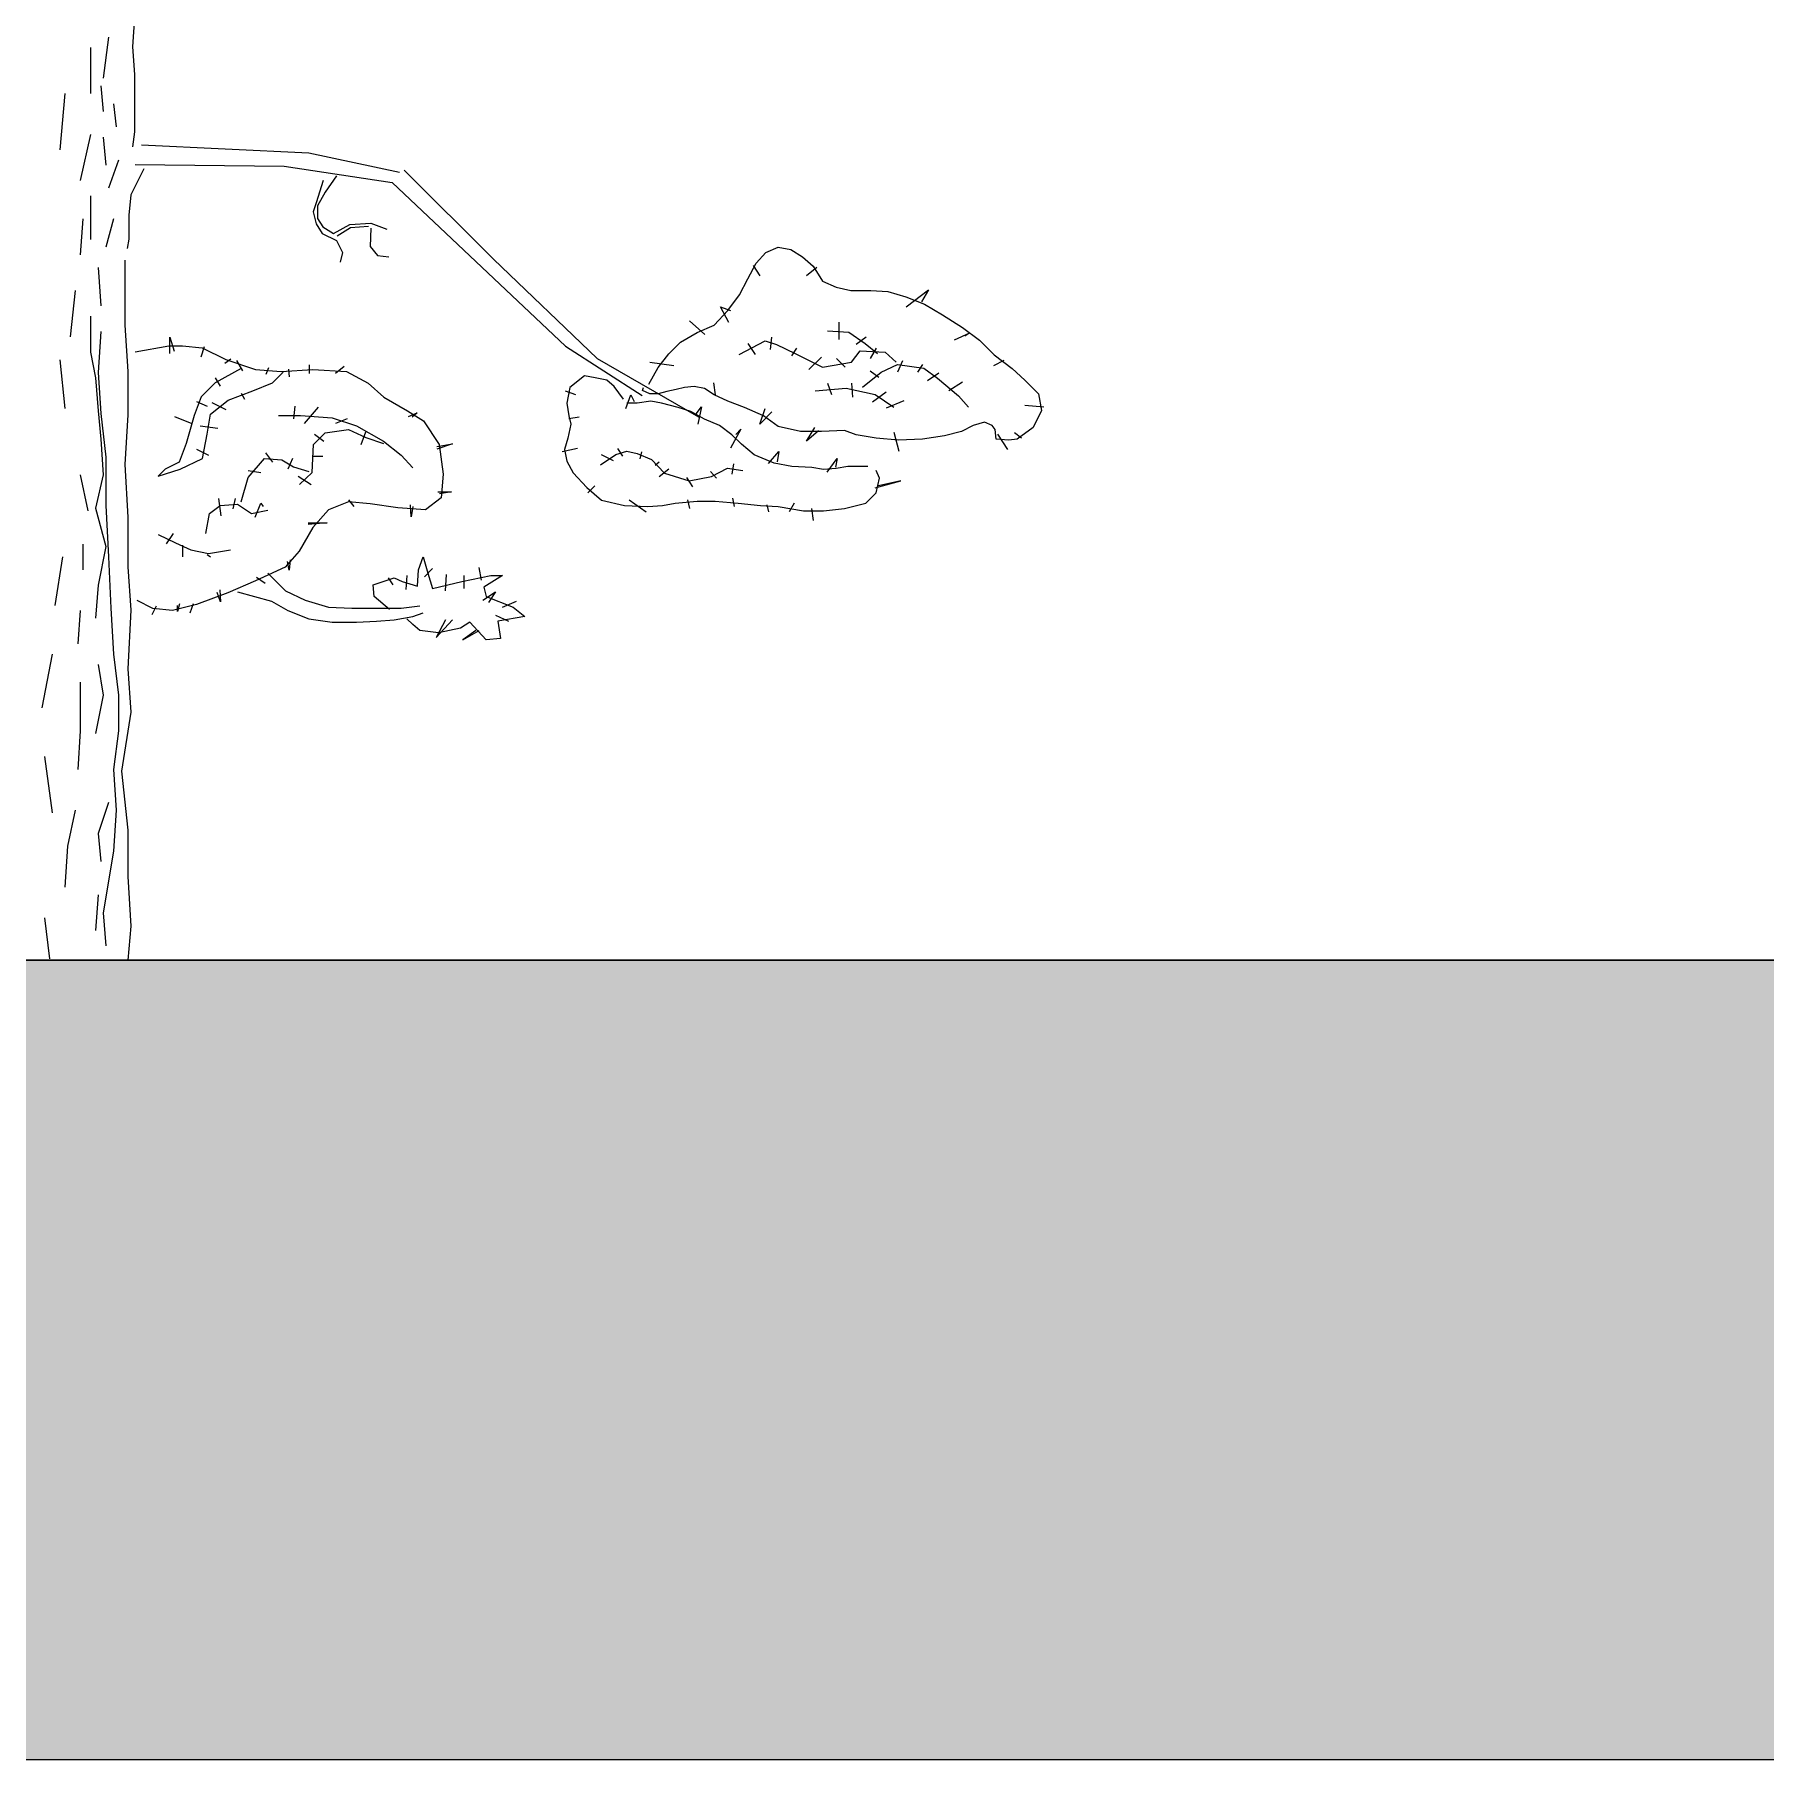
# Model space of a CAD drawing. Header units: millimetres. Extents: x 87938 to 265635, y 330093 to 434310.
# Drawn here: x 135577 to 141173, y 330093 to 335670 of the extents above; entities that cross this region are included whole.
import ezdxf

# ---------------------------------------------------------------- set-up
doc = ezdxf.new("R2010")
doc.units = ezdxf.units.MM
doc.layers.add('www.cad-blocks.net', color=7, linetype='Continuous')

# ---------------------------------------------------------------- blocks, each defined once
blk = doc.blocks.new('A$C01AD6DCF')
for p, q in [((4035.3, 3049.1), (4029.3, 2953.4)), ((3950.9, 2984.8), (3934.4, 2852.3)), ((3893, 2951.7), (3893, 2802.6)), ((4029.3, 2953.4), (4035.3, 2863.8)), ((4035.3, 2863.8), (4035.3, 2738.2)), ((3810.3, 2802.6), (3793.7, 2620.5)), ((3926.1, 2827.5), (3934.4, 2744.7)), ((3967.5, 2769.5), (3975.7, 2695)), ((4035.3, 2738.2), (4035.3, 2678.4)), ((3893, 2670.2), (3859.9, 2521.2)), ((3934.4, 2661.9), (3942.7, 2570.8)), ((4035.3, 2678.4), (4029.3, 2630.6)), ((4598.9, 2610.1), (4057.6, 2635.3)), ((3984, 2587.4), (3950.9, 2496.3)), ((4892.6, 2547.2), (4598.9, 2610.1)), ((4065.1, 2558.8), (4023.3, 2475.1)), ((4037.4, 2572.9), (4518.8, 2567.6)), ((4518.8, 2567.6), (4868, 2514.7)), ((4645.8, 2521.2), (4622.4, 2449.2)), ((4688, 2536.7), (4651.5, 2483.3)), ((4907.7, 2554.5), (5196.4, 2266.7)), ((3893, 2471.5), (3893, 2330.7)), ((4023.3, 2475.1), (4017.4, 2409.4)), ((4651.5, 2483.3), (4627.2, 2439.5)), ((4868, 2514.7), (5428.7, 1985.3)), ((4017.4, 2409.4), (4017.4, 2331.6)), ((4622.4, 2449.2), (4612.6, 2420.1)), ((4612.6, 2420.1), (4622.4, 2381.2)), ((4627.2, 2439.5), (4627.2, 2398.2)), ((3868.2, 2397), (3859.9, 2281.1)), ((3967.5, 2397), (3942.7, 2305.9)), ((4622.4, 2381.2), (4641.8, 2349.6)), ((4627.2, 2398.2), (4644.2, 2371.5)), ((4644.2, 2371.5), (4678.3, 2349.6)), ((4678.3, 2349.6), (4731.7, 2378.7)), ((4690.4, 2342.3), (4734.2, 2369)), ((4731.7, 2378.7), (4799.8, 2383.6)), ((4734.2, 2369), (4792.5, 2373.9)), ((4799.8, 2366.6), (4797.3, 2308.3)), ((4799.8, 2383.6), (4850.8, 2364.2)), ((4017.4, 2331.6), (4011.4, 2301.7)), ((4641.8, 2349.6), (4688, 2327.7)), ((4688, 2327.7), (4707.4, 2288.8)), ((4797.3, 2308.3), (4821.6, 2279.1)), ((6076.3, 2288.2), (6117.1, 2305.2)), ((6117.1, 2305.2), (6158, 2298.4)), ((6158, 2298.4), (6195.4, 2274.6)), ((3917.8, 2239.7), (3926.1, 2115.5)), ((4003.6, 2264.1), (4003.6, 2053.8)), ((4707.4, 2288.8), (4700.1, 2257.2)), ((4821.6, 2279.1), (4858.1, 2274.2)), ((5196.4, 2266.7), (5531.2, 1945.3)), ((6018.4, 2203), (6045.6, 2254.1)), ((6035.4, 2246), (6057.7, 2212.5)), ((6045.6, 2254.1), (6076.3, 2288.2)), ((6195.4, 2274.6), (6229.5, 2243.9)), ((6241.3, 2240.4), (6207.9, 2212.5)), ((6229.5, 2243.9), (6260.1, 2196.2)), ((5991.2, 2151.9), (6018.4, 2203)), ((6260.1, 2196.2), (6304.4, 2175.8)), ((3843.4, 2165.1), (3826.8, 2016.1)), ((5953.7, 2100.8), (5991.2, 2151.9)), ((6304.4, 2175.8), (6352.1, 2165.5)), ((6352.1, 2165.5), (6416.7, 2165.5)), ((6416.7, 2165.5), (6471.2, 2162.1)), ((6471.2, 2162.1), (6529.1, 2145.1)), ((6529.1, 2145.1), (6590.4, 2121.3)), ((6530.6, 2112.3), (6602.9, 2168)), ((6602.9, 2168), (6580.7, 2129)), ((3893, 2082.4), (3893, 1966.4)), ((5909.5, 2053.1), (5953.7, 2100.8)), ((5957.5, 2062.2), (5929.7, 2112.3)), ((5929.7, 2112.3), (5963.1, 2101.2)), ((6590.4, 2121.3), (6648.2, 2087.2)), ((6648.2, 2087.2), (6712.9, 2046.3)), ((3926.1, 2032.7), (3917.8, 1900.2)), ((4003.6, 2053.8), (4013.6, 1903.5)), ((5800.5, 1998.6), (5855, 2029.3)), ((5829.5, 2067.8), (5879.6, 2023.3)), ((5855, 2029.3), (5909.5, 2053.1)), ((6095, 2014.8), (6091, 1974.4)), ((6276.6, 2035), (6345.2, 2031)), ((6312.9, 2063.3), (6312.9, 2006.7)), ((6345.2, 2031), (6397.7, 1994.6)), ((6401.7, 2014.8), (6369.4, 1990.6)), ((6686.4, 2006.5), (6736.5, 2028.8)), ((6712.9, 2046.3), (6767.4, 2005.4)), ((6736.5, 2028.8), (6719.8, 2017.7)), ((3893, 1966.4), (3909.6, 1883.6)), ((4037.4, 1967.6), (4145.9, 1986.7)), ((4145.9, 1986.7), (4190.6, 1986.7)), ((4149.9, 1961.4), (4149.9, 2014.2)), ((4149.9, 2014.2), (4163.8, 1969.7)), ((4190.6, 1986.7), (4254.5, 1980.4)), ((4261, 1983.6), (4249.9, 1950.3)), ((4254.5, 1980.4), (4331.1, 1942)), ((5428.7, 1985.3), (5677.4, 1826.4)), ((5729, 1916.8), (5763.1, 1961.1)), ((5763.1, 1961.1), (5800.5, 1998.6)), ((5990.1, 1958.3), (6074.8, 2002.7)), ((6018.3, 1994.6), (6042.6, 1958.3)), ((6074.8, 2002.7), (6111.2, 1990.6)), ((6111.2, 1990.6), (6171.7, 1962.3)), ((6175.7, 1978.5), (6159.6, 1954.2)), ((6171.7, 1962.3), (6260.5, 1917.9)), ((6353.3, 1934), (6381.5, 1970.4)), ((6381.5, 1970.4), (6462.3, 1966.3)), ((6397.7, 1994.6), (6438, 1962.3)), ((6434, 1978.5), (6413.8, 1946.1)), ((6462.3, 1966.3), (6498.6, 1934)), ((6767.4, 2005.4), (6815.1, 1957.7)), ((3793.7, 1941.6), (3810.3, 1784.3)), ((4013.6, 1903.5), (4013.6, 1763.2)), ((4379.8, 1912.8), (4296.7, 1867.4)), ((4327.6, 1930.8), (4347, 1944.7)), ((4331.1, 1942), (4426.9, 1910.1)), ((4385.9, 1905.8), (4366.5, 1939.1)), ((4426.9, 1910.1), (4509.9, 1903.7)), ((4460.9, 1894.7), (4469.2, 1916.9)), ((4509.9, 1903.7), (4612, 1910.1)), ((4533, 1911.4), (4535.8, 1886.4)), ((4599.7, 1925.3), (4599.7, 1897.5)), ((4612, 1910.1), (4720.6, 1903.7)), ((4713.5, 1919.7), (4685.7, 1897.5)), ((4720.6, 1903.7), (4790.8, 1865.3)), ((5531.2, 1945.3), (5859, 1757.2)), ((5698.4, 1862.3), (5729, 1916.8)), ((5701.6, 1934.2), (5779.5, 1923)), ((6256.4, 1950.2), (6216.1, 1909.8)), ((6260.5, 1917.9), (6353.3, 1934)), ((6304.9, 1946.1), (6333.1, 1917.9)), ((6413.8, 1905.8), (6442.1, 1885.6)), ((6450.1, 1901.7), (6502.6, 1926)), ((6518.7, 1938.1), (6502.6, 1901.7)), ((6502.6, 1926), (6587.4, 1913.8)), ((6583.3, 1926), (6567.2, 1901.7)), ((6587.4, 1913.8), (6631.7, 1881.5)), ((6814.4, 1923), (6847.8, 1939.7)), ((6815.1, 1957.7), (6872.9, 1913.4)), ((6872.9, 1913.4), (6913.8, 1875.9)), ((3909.6, 1883.6), (3917.8, 1776)), ((3917.8, 1900.2), (3926.1, 1767.7)), ((4296.7, 1867.4), (4251.4, 1822.1)), ((4296.7, 1882.6), (4311.9, 1856.1)), ((4417.6, 1841), (4481.8, 1867.4)), ((4481.8, 1867.4), (4515.8, 1901.5)), ((4790.8, 1865.3), (4841.9, 1820.6)), ((5443.1, 1852.1), (5432.8, 1801)), ((5490.7, 1889.6), (5443.1, 1852.1)), ((5524.8, 1882.8), (5490.7, 1889.6)), ((5562.2, 1875.9), (5524.8, 1882.8)), ((5586, 1855.5), (5562.2, 1875.9)), ((5616.7, 1814.6), (5586, 1855.5)), ((5678, 1841.9), (5681.4, 1852.1)), ((5814.1, 1852.1), (5786.9, 1845.3)), ((5844.8, 1855.5), (5814.1, 1852.1)), ((5878.8, 1848.7), (5844.8, 1855.5)), ((5909.5, 1828.2), (5878.8, 1848.7)), ((5907.4, 1867.4), (5913, 1828.4)), ((6236.3, 1841.1), (6337.1, 1849.2)), ((6276.6, 1865.4), (6288.7, 1829)), ((6337.1, 1849.2), (6430, 1829)), ((6353.3, 1865.4), (6357.3, 1821)), ((6389.6, 1853.3), (6450.1, 1901.7)), ((6635.8, 1897.7), (6599.5, 1873.5)), ((6631.7, 1881.5), (6700.3, 1825)), ((6712.5, 1869.4), (6668.1, 1841.1)), ((6913.8, 1875.9), (6958.1, 1831.6)), ((4251.4, 1822.1), (4228.8, 1761.6)), ((4236.3, 1806.9), (4270.3, 1791.8)), ((4281.6, 1765.4), (4338.3, 1810.7)), ((4285.4, 1803.2), (4330.7, 1780.5)), ((4338.3, 1810.7), (4417.6, 1841)), ((4379.8, 1833.4), (4391.2, 1814.5)), ((4553.6, 1791.8), (4549.8, 1750.2)), ((4841.9, 1820.6), (4918.5, 1775.9)), ((5462.3, 1828.4), (5428.9, 1839.5)), ((5432.8, 1801), (5439.6, 1760.1)), ((5623.7, 1783.8), (5640.4, 1828.4)), ((5660.9, 1801), (5626.9, 1801)), ((5640.4, 1828.4), (5651.5, 1806.1)), ((5705.2, 1807.8), (5660.9, 1801)), ((5701.8, 1831.6), (5678, 1841.9)), ((5729, 1831.6), (5701.8, 1831.6)), ((5739.2, 1801), (5705.2, 1807.8)), ((5756.3, 1838.5), (5729, 1831.6)), ((5793.7, 1787.4), (5739.2, 1801)), ((5786.9, 1845.3), (5756.3, 1838.5)), ((5953.7, 1807.8), (5909.5, 1828.2)), ((6008.2, 1787.4), (5953.7, 1807.8)), ((6466.3, 1837.1), (6421.9, 1804.8)), ((6430, 1829), (6490.5, 1788.6)), ((6522.8, 1808.8), (6466.3, 1784.6)), ((6700.3, 1825), (6732.6, 1788.6)), ((6914.5, 1795), (6975.7, 1789.4)), ((6958.1, 1831.6), (6968.3, 1777.1)), ((3917.8, 1776), (3926.1, 1684.9)), ((3926.1, 1767.7), (3942.7, 1627)), ((4013.6, 1763.2), (4003.6, 1602.9)), ((4164.6, 1757.8), (4221.2, 1735.1)), ((4228.8, 1761.6), (4202.3, 1670.9)), ((4270.3, 1701.1), (4281.6, 1765.4)), ((4500.7, 1761.6), (4572.4, 1761.6)), ((4572.4, 1761.6), (4674.4, 1754)), ((4629.1, 1788), (4583.8, 1735.1)), ((4674.4, 1754), (4753.7, 1727.6)), ((4723.5, 1750.2), (4685.7, 1735.1)), ((4918.5, 1775.9), (4969.6, 1743.9)), ((4921.7, 1758.5), (4949.5, 1769.6)), ((4949.5, 1769.6), (4932.8, 1755.7)), ((4969.6, 1743.9), (5020.7, 1667.3)), ((5439.6, 1760.1), (5446.5, 1732.8)), ((5473.4, 1756), (5440.1, 1750.4)), ((5834.6, 1773.7), (5793.7, 1787.4)), ((5878.8, 1749.9), (5834.6, 1773.7)), ((5851.8, 1767.1), (5868.5, 1789.4)), ((5868.5, 1789.4), (5857.4, 1733.7)), ((5926.5, 1729.4), (5878.8, 1749.9)), ((6069.5, 1760.1), (6008.2, 1787.4)), ((6057.7, 1733.7), (6074.4, 1783.8)), ((6096.6, 1772.7), (6057.7, 1733.7)), ((6117.1, 1726), (6069.5, 1760.1)), ((6784.4, 1739.7), (6747, 1729.4)), ((6808.3, 1729.4), (6784.4, 1739.7)), ((6968.3, 1777.1), (6941, 1722.6)), ((3926.1, 1684.9), (3934.4, 1569)), ((4247.7, 1727.6), (4304.3, 1720)), ((4255.2, 1621.7), (4270.3, 1701.1)), ((4614, 1667.1), (4651.8, 1704.9)), ((4617.8, 1701.1), (4648, 1678.4)), ((4651.8, 1704.9), (4727.3, 1716.2)), ((4727.3, 1716.2), (4783.9, 1689.8)), ((4753.7, 1727.6), (4840.6, 1678.4)), ((4768.8, 1667.1), (4783.9, 1708.7)), ((4783.9, 1689.8), (4840.6, 1670.9)), ((5436.2, 1688.5), (5426, 1651.1)), ((5446.5, 1732.8), (5436.2, 1688.5)), ((5967.3, 1698.8), (5926.5, 1729.4)), ((5996.5, 1717), (5963.1, 1655.8)), ((5998, 1668.1), (5967.3, 1698.8)), ((5979.8, 1700.3), (5996.5, 1717)), ((6188.6, 1709), (6117.1, 1726)), ((6256.7, 1709), (6188.6, 1709)), ((6207.9, 1678.1), (6235.7, 1722.6)), ((6246.8, 1711.5), (6207.9, 1678.1)), ((6331.6, 1712.4), (6256.7, 1709)), ((6369.1, 1698.8), (6331.6, 1712.4)), ((6433.8, 1688.5), (6369.1, 1698.8)), ((6505.3, 1681.7), (6433.8, 1688.5)), ((6508.3, 1644.7), (6491.7, 1705.9)), ((6583.6, 1685.1), (6505.3, 1681.7)), ((6655.1, 1695.4), (6583.6, 1685.1)), ((6709.5, 1709), (6655.1, 1695.4)), ((6747, 1729.4), (6709.5, 1709)), ((6818.5, 1715.8), (6808.3, 1729.4)), ((6821.9, 1685.1), (6818.5, 1715.8)), ((6862.7, 1681.7), (6821.9, 1685.1)), ((6825.9, 1700.5), (6858.7, 1651.6)), ((6890, 1685.1), (6862.7, 1681.7)), ((6881.1, 1705.9), (6903.4, 1689.2)), ((6941, 1722.6), (6890, 1685.1)), ((3942.7, 1627), (3942.7, 1469.7)), ((4202.3, 1670.9), (4179.7, 1610.4)), ((4236.3, 1652), (4274.1, 1633.1)), ((4459.1, 1640.6), (4481.8, 1610.4)), ((4610.2, 1576.4), (4614, 1667.1)), ((4610.2, 1629.3), (4644.2, 1629.3)), ((4840.6, 1678.4), (4897.2, 1633.1)), ((4897.2, 1633.1), (4935, 1591.5)), ((5013.4, 1661.3), (5063.3, 1669.6)), ((5063.3, 1669.6), (5013.4, 1652.9)), ((5020.7, 1667.3), (5033.4, 1571.4)), ((5417.8, 1644.7), (5467.9, 1655.8)), ((5426, 1651.1), (5432.8, 1613.6)), ((5542, 1602.2), (5591.7, 1635.3)), ((5544.8, 1635.3), (5583.4, 1616)), ((5591.7, 1635.3), (5627.5, 1646.4)), ((5597.2, 1654.6), (5613.8, 1629.8)), ((5627.5, 1646.4), (5660.6, 1638.1)), ((5660.6, 1638.1), (5707.5, 1618.8)), ((5674.4, 1643.6), (5668.9, 1621.5)), ((6038.8, 1634), (5998, 1668.1)), ((6103.5, 1606.8), (6038.8, 1634)), ((6085.5, 1605.7), (6118.9, 1644.7)), ((6118.9, 1644.7), (6113.3, 1611.3)), ((3859.9, 1569), (3884.7, 1453.1)), ((3934.4, 1569), (3909.6, 1461.4)), ((4003.6, 1602.9), (4013.6, 1432.6)), ((4134.4, 1587.7), (4111.7, 1565)), ((4111.7, 1565), (4183.4, 1587.7)), ((4179.7, 1610.4), (4134.4, 1587.7)), ((4183.4, 1587.7), (4255.2, 1621.7)), ((4402.5, 1561.2), (4455.4, 1621.7)), ((4402.5, 1583.9), (4444, 1576.4)), ((4455.4, 1621.7), (4512, 1617.9)), ((4512, 1617.9), (4549.8, 1595.3)), ((4546, 1621.7), (4530.9, 1587.7)), ((4549.8, 1595.3), (4598.9, 1580.1)), ((4568.7, 1538.6), (4610.2, 1576.4)), ((5033.4, 1571.4), (5027, 1494.8)), ((5432.8, 1613.6), (5453.3, 1576.1)), ((5453.3, 1576.1), (5497.5, 1528.4)), ((5707.5, 1618.8), (5748.9, 1574.6)), ((5732.3, 1610.5), (5718.6, 1599.5)), ((5732.3, 1563.6), (5762.7, 1588.4)), ((5748.9, 1574.6), (5828.9, 1549.8)), ((5897.8, 1580.1), (5917.1, 1558.1)), ((5900.6, 1563.6), (5953, 1591.2)), ((5953, 1591.2), (6002.6, 1582.9)), ((5972.3, 1605), (5966.8, 1571.9)), ((6161.4, 1596.6), (6103.5, 1606.8)), ((6226.1, 1593.1), (6161.4, 1596.6)), ((6263.5, 1586.3), (6226.1, 1593.1)), ((6304.4, 1589.7), (6263.5, 1586.3)), ((6274.7, 1577.8), (6308, 1622.4)), ((6308, 1622.4), (6302.5, 1594.5)), ((6341.8, 1596.6), (6304.4, 1589.7)), ((6389.5, 1596.6), (6341.8, 1596.6)), ((6406.5, 1596.6), (6389.5, 1596.6)), ((6444, 1559.1), (6433.8, 1582.9)), ((4379.8, 1481.9), (4402.5, 1561.2)), ((4564.9, 1565), (4606.4, 1538.6)), ((5016.1, 1514), (5060.6, 1514)), ((5060.6, 1514), (5021.7, 1508.4)), ((5497.5, 1528.4), (5545.2, 1487.5)), ((5523.5, 1533.3), (5501.3, 1511)), ((5820.6, 1560.8), (5839.9, 1530.5)), ((5828.9, 1549.8), (5900.6, 1563.6)), ((6399.7, 1477.3), (6433.8, 1511.4)), ((6430.5, 1527.7), (6513.9, 1550)), ((6433.8, 1511.4), (6444, 1559.1)), ((6513.9, 1550), (6441.6, 1533.3)), ((3909.6, 1461.4), (3942.7, 1337.2)), ((3942.7, 1469.7), (3950.9, 1304.1)), ((4277.9, 1444.1), (4311.9, 1470.5)), ((4315.6, 1436.5), (4308.1, 1493.2)), ((4311.9, 1470.5), (4368.5, 1474.3)), ((4361, 1493.2), (4353.4, 1459.2)), ((4368.5, 1474.3), (4413.8, 1444.1)), ((4413.8, 1444.1), (4466.7, 1455.4)), ((4425.2, 1432.7), (4444, 1478.1)), ((4444, 1478.1), (4451.6, 1466.7)), ((4663.1, 1456.4), (4612, 1398.9)), ((4727, 1482), (4663.1, 1456.4)), ((4797.2, 1475.6), (4727, 1482)), ((4727.4, 1489), (4744.1, 1466.8)), ((4886.6, 1462.8), (4797.2, 1475.6)), ((4976, 1456.4), (4886.6, 1462.8)), ((4930.1, 1433.4), (4927.3, 1472.3)), ((4935.6, 1466.8), (4930.1, 1433.4)), ((5027, 1494.8), (4976, 1456.4)), ((5545.2, 1487.5), (5620.1, 1470.5)), ((5620.1, 1470.5), (5695, 1467.1)), ((5634.8, 1488.8), (5690.4, 1449.8)), ((5695, 1467.1), (5742.6, 1470.5)), ((5742.6, 1470.5), (5783.5, 1477.3)), ((5783.5, 1477.3), (5855, 1484.1)), ((5824, 1488.8), (5829.5, 1460.9)), ((5855, 1484.1), (5912.9, 1484.1)), ((5912.9, 1484.1), (5987.8, 1477.3)), ((5968.6, 1494.3), (5974.2, 1466.5)), ((5987.8, 1477.3), (6059.3, 1470.5)), ((6059.3, 1470.5), (6117.1, 1467.1)), ((6079.9, 1472.1), (6085.5, 1449.8)), ((6117.1, 1467.1), (6198.9, 1453.5)), ((6168.9, 1477.6), (6152.3, 1449.8)), ((6224.6, 1460.9), (6230.1, 1422)), ((6263.5, 1453.5), (6331.6, 1460.3)), ((6331.6, 1460.3), (6399.7, 1477.3)), ((4013.6, 1432.6), (4013.6, 1272.3)), ((4266.5, 1379.8), (4277.9, 1444.1)), ((4596.9, 1414), (4658, 1414)), ((4658, 1414), (4596.9, 1408.4)), ((6198.9, 1453.5), (6263.5, 1453.5)), ((3868.2, 1345.5), (3868.2, 1262.7)), ((4111.7, 1376), (4168.3, 1349.6)), ((4160.8, 1379.8), (4138.1, 1345.8)), ((4168.3, 1349.6), (4217.4, 1326.9)), ((4612, 1398.9), (4567.3, 1322.2)), ((3802, 1304.1), (3777.2, 1146.8)), ((3942.7, 1337.2), (3917.8, 1213)), ((3950.9, 1304.1), (3959.2, 1138.5)), ((4191, 1342), (4191, 1304.2)), ((4217.4, 1326.9), (4274.1, 1315.5)), ((4270.3, 1311.8), (4281.6, 1304.2)), ((4274.1, 1315.5), (4345.8, 1326.9)), ((4567.3, 1322.2), (4522.6, 1271.1)), ((4535.8, 1261.1), (4530.3, 1288.9)), ((4538.6, 1294.5), (4535.8, 1261.1)), ((4953.9, 1262.6), (4969, 1304.2)), ((4969, 1304.2), (4984.1, 1251.3)), ((4013.6, 1272.3), (4023.6, 1132.1)), ((4522.6, 1271.1), (4426.9, 1226.4)), ((4430.3, 1238.9), (4458.1, 1219.4)), ((4466.7, 1251.3), (4523.3, 1194.6)), ((4806.6, 1213.5), (4874.6, 1236.1)), ((4855.7, 1236.1), (4870.8, 1213.5)), ((4874.6, 1236.1), (4901, 1224.8)), ((4916.1, 1243.7), (4912.3, 1198.3)), ((4950.1, 1209.7), (4953.9, 1262.6)), ((4972.8, 1239.9), (4999.2, 1266.4)), ((4984.1, 1251.3), (4999.2, 1202.1)), ((5040.8, 1194.6), (5044.5, 1247.5)), ((5093.6, 1224.8), (5188, 1243.7)), ((5101.2, 1202.1), (5101.2, 1243.7)), ((5157.8, 1228.6), (5150.3, 1270.2)), ((5225.8, 1243.7), (5165.4, 1205.9)), ((5188, 1243.7), (5225.8, 1243.7)), ((3917.8, 1213), (3909.6, 1105.4)), ((4337.5, 1188.1), (4235.3, 1149.7)), ((4313.7, 1158.3), (4302.6, 1188.9)), ((4310.9, 1197.2), (4313.7, 1158.3)), ((4426.9, 1226.4), (4337.5, 1188.1)), ((4368.5, 1190.8), (4478, 1160.5)), ((4523.3, 1194.6), (4587.6, 1164.3)), ((4810.4, 1175.7), (4806.6, 1213.5)), ((4859.5, 1134.1), (4810.4, 1175.7)), ((4901, 1224.8), (4950.1, 1209.7)), ((4999.2, 1202.1), (5093.6, 1224.8)), ((5161.6, 1164.3), (5203.1, 1190.8)), ((5165.4, 1205.9), (5172.9, 1175.7)), ((5172.9, 1175.7), (5259.8, 1141.6)), ((5203.1, 1190.8), (5180.5, 1156.8)), ((3859.9, 1130.2), (3851.7, 1022.6)), ((3959.2, 1138.5), (3967.5, 989.5)), ((4023.6, 1132.1), (4013.6, 941.7)), ((4094.8, 1136.9), (4043.8, 1162.5)), ((4105.5, 1144.4), (4091.6, 1116.6)), ((4158.7, 1130.6), (4094.8, 1136.9)), ((4235.3, 1149.7), (4158.7, 1130.6)), ((4180.4, 1152.7), (4174.9, 1127.7)), ((4174.9, 1127.7), (4174.9, 1147.2)), ((4224.9, 1152.7), (4213.8, 1122.2)), ((4478, 1160.5), (4530.9, 1130.3)), ((4530.9, 1130.3), (4598.9, 1103.8)), ((4587.6, 1164.3), (4663.1, 1141.6)), ((4663.1, 1141.6), (4738.6, 1137.9)), ((4738.6, 1137.9), (4806.6, 1137.9)), ((4806.6, 1137.9), (4897.2, 1137.9)), ((4897.2, 1137.9), (4957.7, 1145.4)), ((4935, 1111.4), (4969, 1122.7)), ((5225.8, 1141.6), (5271.1, 1160.5)), ((5259.8, 1141.6), (5297.6, 1111.4)), ((4598.9, 1103.8), (4674.4, 1092.5)), ((4674.4, 1092.5), (4753.7, 1092.5)), ((4753.7, 1092.5), (4817.9, 1096.3)), ((4817.9, 1096.3), (4874.6, 1100.1)), ((4874.6, 1100.1), (4935, 1111.4)), ((4935, 1084.9), (4916.1, 1103.8)), ((4957.7, 1066), (4935, 1084.9)), ((5018.1, 1058.5), (4957.7, 1066)), ((5040.8, 1100.1), (5010.5, 1043.4)), ((5010.5, 1043.4), (5063.4, 1100.1)), ((5089.8, 1073.6), (5018.1, 1058.5)), ((5120.1, 1092.5), (5089.8, 1073.6)), ((5138.9, 1066), (5097.4, 1035.8)), ((5097.4, 1035.8), (5150.3, 1066)), ((5172.9, 1035.8), (5120.1, 1092.5)), ((5203.1, 1115.2), (5244.7, 1096.3)), ((5297.6, 1111.4), (5210.7, 1096.3)), ((5210.7, 1096.3), (5218.3, 1039.6)), ((5218.3, 1039.6), (5172.9, 1035.8)), ((3768.9, 989.5), (3735.8, 815.6)), ((3917.8, 956.4), (3934.4, 857)), ((3967.5, 989.5), (3984, 857)), ((3859.9, 898.4), (3859.9, 741.1)), ((4013.6, 941.7), (4023.6, 801.5)), ((3934.4, 857), (3909.6, 732.8)), ((3984, 857), (3984, 741.1)), ((4023.6, 801.5), (3993.6, 611.1)), ((3859.9, 741.1), (3851.7, 616.9)), ((3984, 741.1), (3967.5, 616.9)), ((3744.1, 658.3), (3768.9, 476.2)), ((3967.5, 616.9), (3975.7, 484.5)), ((3993.6, 611.1), (4013.6, 420.8)), ((3950.9, 509.3), (3917.8, 409.9)), ((3843.4, 484.5), (3818.6, 368.5)), ((3975.7, 484.5), (3967.5, 352)), ((3917.8, 409.9), (3926.1, 318.9)), ((4013.6, 420.8), (4013.6, 270.5)), ((3818.6, 368.5), (3810.3, 236.1)), ((3967.5, 352), (3934.4, 153.3)), ((4013.6, 270.5), (4023.6, 110.2)), ((3917.8, 211.2), (3909.6, 95.3)), ((3744.1, 136.7), (3760.6, 4.3)), ((3934.4, 153.3), (3942.7, 45.7)), ((4023.6, 110.2), (4013.6, 0))]:
    blk.add_line(p, q)
blk = doc.blocks.new('format')
at = {"layer": 'www.cad-blocks.net', "true_color": 0x546d8e}
h = blk.add_hatch(color=155, dxfattribs=at)
h.set_gradient(color1=(68, 68, 68), color2=(84, 109, 142), tint=1)
h.paths.add_polyline_path([(102853.7, 332677.3), (102853.7, 330092.5), (265634.8, 330092.5), (265634.8, 332677.3)])
at = {"layer": 'www.cad-blocks.net', "color": 155, "true_color": 0x546d8e}
for p, q in [((102853.7, 332677.3), (265634.8, 332677.3)), ((102853.7, 332677.3), (265634.8, 332677.3)), ((102853.7, 332677.3), (265634.8, 332677.3)), ((102853.7, 330092.5), (265634.8, 330092.5))]:
    blk.add_line(p, q, dxfattribs=at)
blk.add_lwpolyline([(102853.7, 430118), (265634.8, 430118), (265634.8, 332677.3), (102853.7, 332677.3)], close=True, dxfattribs=at)

msp = doc.modelspace()

# ---------------------------------------------------------------- block references
msp.add_blockref('A$C01AD6DCF', (131864.3, 332677.3))
at = {"layer": 'www.cad-blocks.net'}
msp.add_blockref('format', (0, 0), dxfattribs=at)

doc.saveas('drawing.dxf')
